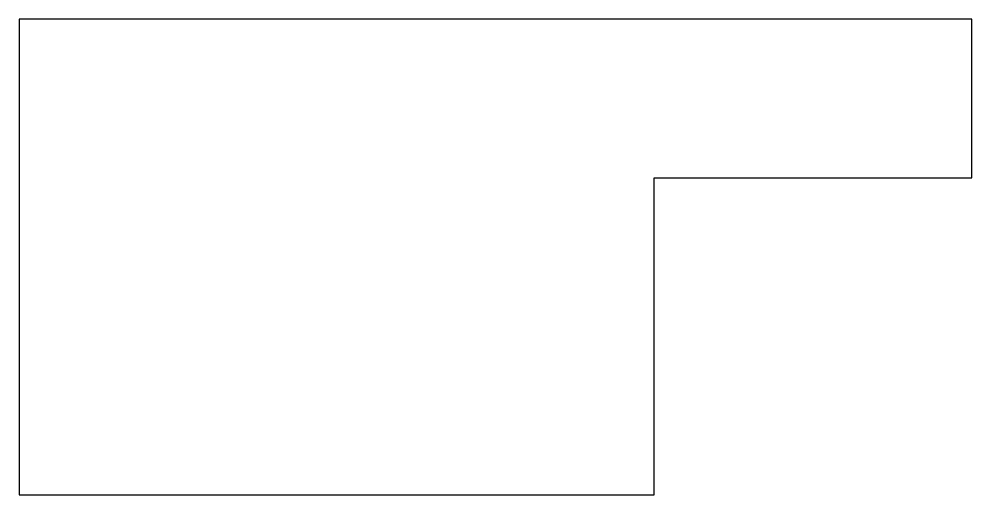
# Model space of a CAD drawing. Header units: inches. Extents: x 0 to 6, y 0 to 3.
import ezdxf

# ---------------------------------------------------------------- set-up
doc = ezdxf.new("R2010")
doc.units = ezdxf.units.IN

msp = doc.modelspace()

# ---------------------------------------------------------------- linework, layer by layer
msp.add_lwpolyline([(0, 0), (4, 0), (4, 2), (6, 2), (6, 3), (0, 3)], close=True)

doc.saveas('drawing.dxf')
